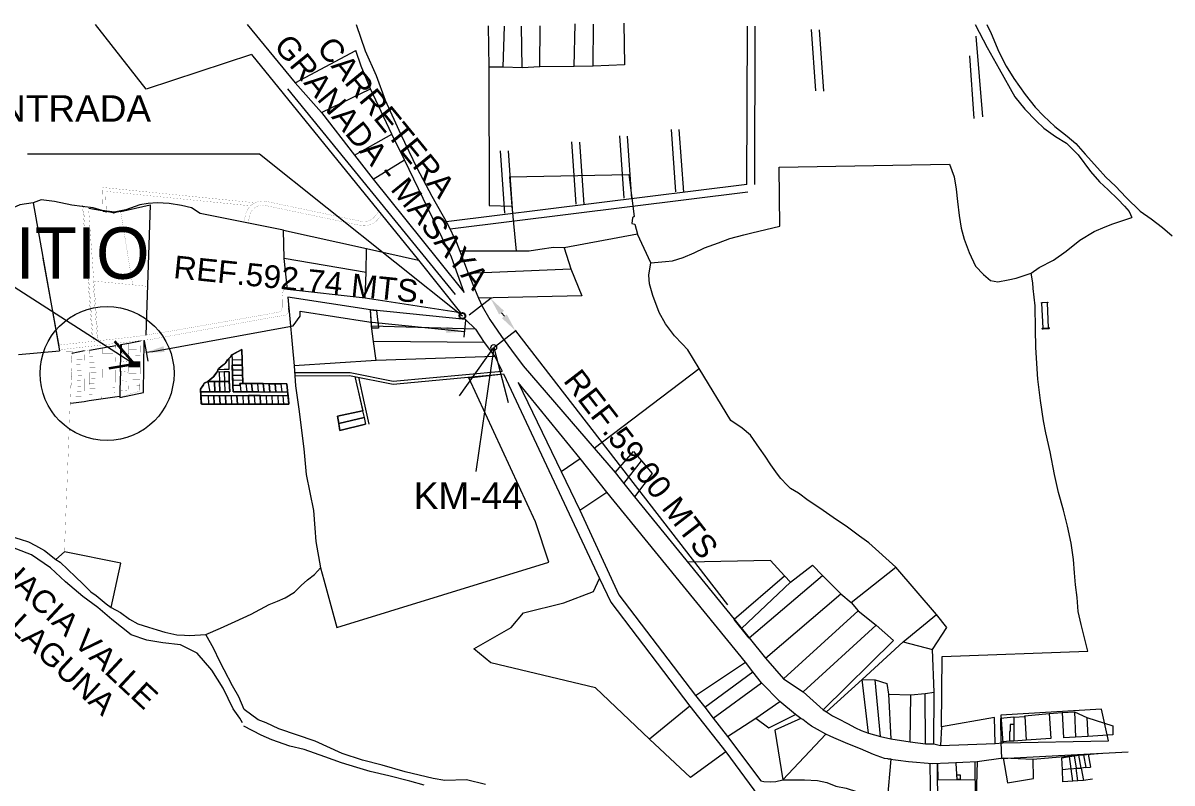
# Model space of a CAD drawing. Header units: millimetres. Extents: x 1569 to 1795, y 1299 to 1437.
# Drawn here: x 1667.1 to 1794.9, y 1352.9 to 1437.4 of the extents above; entities that cross this region are included whole.
import ezdxf

# ---------------------------------------------------------------- set-up
doc = ezdxf.new("R2010")
doc.units = ezdxf.units.MM
doc.linetypes.add('HIDDEN', pattern=[0.375, 0.25, -0.125])
for name, color, linetype in [('2', 7, 'Continuous'), ('COTAS', 3, 'Continuous'), ('CVL_CUADCON_LIN', 8, 'Continuous'), ('CVL_CUADCON_TX', 2, 'Continuous'), ('CVL_PUNTO', 2, 'Continuous'), ('CVL_PUNTO_NUM', 2, 'Continuous'), ('LOTES', 3, 'Continuous'), ('PLANTA DE UBICACIÓN', 7, 'Continuous')]:
    doc.layers.add(name, color=color, linetype=linetype)
doc.layers.add('Nivel 2', color=7, linetype='Continuous', lineweight=0)
doc.layers.add('Nivel 30', color=7, linetype='Continuous', lineweight=0)
doc.styles.add('CAJETIN 2', font='arial.ttf', dxfattribs={"height": 0.25})
doc.styles.add('LOPEZ', font='TCCM____.TTF')
doc.styles.add('PUNTOS PI', font='arial.ttf', dxfattribs={"height": 2.75})

msp = doc.modelspace()

# ---------------------------------------------------------------- hatches: boundary and pattern name
at = {"layer": 'PLANTA DE UBICACIÓN', "lineweight": 35}
h = msp.add_hatch(color=256, dxfattribs=at)
h.dxf.hatch_style = 1
h.set_gradient(color1=(0, 0, 255), color2=(255, 255, 0), tint=1, name='INVCURVED')
h.paths.add_polyline_path([(1680.13, 1399.73), (1679.19, 1399.75), (1679.47, 1399.42), (1678.83, 1399.32), (1678.82, 1399.1), (1680.11, 1399.08)])
h.paths.add_polyline_path([(1679.47, 1399.42), (1678.83, 1399.64), (1678.83, 1399.56), (1678.83, 1399.32)], flags=17)
h.paths.add_polyline_path([(1679.19, 1399.75), (1678.83, 1399.76), (1678.83, 1399.64), (1679.47, 1399.42)])

# ---------------------------------------------------------------- linework, layer by layer
at = {"lineweight": 5}
for points in [[(1677.15, 1416.25), (1674.41, 1416.72)], [(1677.91, 1416.41), (1677.21, 1416.25)]]:
    msp.add_lwpolyline(points, dxfattribs=at)
for centre in [(1677.18, 1416.25), (1677.95, 1416.41)]:
    msp.add_circle(centre, 0.0328, dxfattribs=at)
at = {"layer": '2', "color": 1, "linetype": 'Continuous', "lineweight": 5}
for p, q in [((1692.03, 1437.19), (1697.36, 1430.69)), ((1718.8, 1437.02), (1718.9, 1432.43)), ((1720.48, 1432.44), (1720.64, 1436.98)), ((1722.6, 1432.36), (1722.51, 1437)), ((1724.54, 1432.47), (1724.61, 1437.03)), ((1728.39, 1432.53), (1728.47, 1437.24)), ((1730.48, 1432.54), (1730.52, 1437.23)), ((1733.89, 1437.35), (1733.98, 1432.71)), ((1692.51, 1433.86), (1711.05, 1411)), ((1697.36, 1430.69), (1704.09, 1434.28)), ((1720.48, 1432.44), (1718.9, 1432.43)), ((1722.6, 1432.36), (1720.48, 1432.44)), ((1724.54, 1432.47), (1722.6, 1432.36)), ((1728.39, 1432.53), (1724.54, 1432.47)), ((1730.48, 1432.54), (1728.39, 1432.53)), ((1733.98, 1432.71), (1730.48, 1432.54)), ((1697.36, 1430.69), (1700.29, 1427.4)), ((1700.29, 1427.4), (1705.73, 1430.03)), ((1708.1, 1424.99), (1705.73, 1430.03)), ((1700.29, 1427.4), (1703.95, 1422.65)), ((1703.95, 1422.65), (1708.1, 1424.99)), ((1709.5, 1422.14), (1708.1, 1424.99)), ((1703.95, 1422.65), (1706.02, 1419.99)), ((1706.02, 1419.99), (1709.5, 1422.14)), ((1714.72, 1411.34), (1709.5, 1422.14)), ((1706.02, 1419.99), (1713.28, 1410.95)), ((1668.22, 1417.37), (1671.16, 1400.9)), ((1721.97, 1412), (1721.48, 1416.99)), ((1696.13, 1411.17), (1696.04, 1414.34)), ((1696.04, 1414.34), (1705.28, 1412.29)), ((1735.4, 1413.88), (1727.28, 1412.36)), ((1736.9, 1410.7), (1735.4, 1413.88)), ((1705.23, 1409.62), (1705.28, 1412.29)), ((1705.28, 1412.29), (1711.05, 1411)), ((1715.67, 1411.98), (1716.58, 1409.53)), ((1727.28, 1412.36), (1727.99, 1410.01)), ((1696.48, 1407.72), (1696.13, 1411.17)), ((1705.23, 1409.62), (1696.13, 1411.17)), ((1711.05, 1411), (1715.74, 1405.15)), ((1713.28, 1410.95), (1716.14, 1407.38)), ((1716.14, 1407.38), (1714.72, 1411.34)), ((1705.15, 1406.78), (1705.23, 1409.62)), ((1716.58, 1409.53), (1727.99, 1410.01)), ((1716.58, 1409.53), (1717.75, 1406.77)), ((1727.99, 1410.01), (1729.23, 1407.02)), ((1705.15, 1406.78), (1696.48, 1407.72)), ((1705.72, 1405.47), (1696.54, 1406.88)), ((1696.54, 1406.88), (1697.23, 1399.26)), ((1715.74, 1405.15), (1705.15, 1406.78)), ((1729.23, 1407.02), (1717.75, 1406.77)), ((1716.31, 1404.39), (1705.72, 1405.47)), ((1705.85, 1403.65), (1705.72, 1405.47)), ((1716.31, 1404.39), (1717.42, 1403.33)), ((1717.42, 1403.33), (1705.85, 1403.65)), ((1706.06, 1401.96), (1705.85, 1403.65)), ((1717.42, 1403.33), (1718.35, 1401.85)), ((1680.5, 1396.3), (1680.56, 1402.08)), ((1718.35, 1401.85), (1706.06, 1401.96)), ((1706.34, 1399.84), (1706.06, 1401.96)), ((1718.35, 1401.85), (1719.56, 1400.27)), ((1666.59, 1400.52), (1671.16, 1400.9)), ((1673.94, 1400.9), (1672.53, 1400.62)), ((1674.48, 1400.99), (1675.93, 1401.25)), ((1677.91, 1398.63), (1677.95, 1400.68)), ((1706.34, 1399.84), (1697.23, 1399.26)), ((1719.56, 1400.27), (1706.34, 1399.84)), ((1719.56, 1400.27), (1720.37, 1398.65)), ((1677.91, 1398.63), (1677.89, 1397.61)), ((1716.65, 1397.92), (1720.52, 1398.36)), ((1720.52, 1398.36), (1731.18, 1375.62)), ((1730.6, 1390.1), (1742.26, 1398.95)), ((1677.87, 1396.56), (1677.85, 1395.88)), ((1677.89, 1397.61), (1677.87, 1396.56)), ((1722.16, 1397.4), (1726.92, 1387.51)), ((1729.03, 1388.94), (1722.16, 1397.4)), ((1672.41, 1395.09), (1673.87, 1395.3)), ((1673.87, 1395.3), (1674.43, 1395.38)), ((1674.43, 1395.38), (1677.31, 1395.82)), ((1677.31, 1395.82), (1677.85, 1395.88)), ((1677.85, 1395.73), (1680.5, 1396.3)), ((1677.85, 1395.88), (1677.85, 1395.73)), ((1726.92, 1387.51), (1729.03, 1388.94)), ((1732.01, 1385.22), (1729.03, 1388.94)), ((1730.6, 1390.1), (1732.92, 1387.41)), ((1733.89, 1386.18), (1735.88, 1388.68)), ((1726.92, 1387.51), (1728.99, 1383.2)), ((1732.92, 1387.41), (1733.89, 1386.18)), ((1728.99, 1383.2), (1732.01, 1385.22)), ((1747.44, 1366.3), (1732.01, 1385.22)), ((1733.89, 1386.18), (1735.08, 1384.7)), ((1735.08, 1384.7), (1746.15, 1371.11)), ((1671.69, 1378.59), (1670.74, 1377.73)), ((1701.98, 1370.18), (1725.56, 1377.44)), ((1759.18, 1372.94), (1764.13, 1376.89)), ((1768.65, 1371.62), (1764.13, 1376.89)), ((1752.43, 1375.22), (1746.99, 1370.07)), ((1747.84, 1369.02), (1755.98, 1375.96)), ((1755.98, 1375.96), (1758.03, 1373.9)), ((1749.64, 1366.76), (1758.03, 1373.9)), ((1758.03, 1373.9), (1759.18, 1372.94)), ((1759.18, 1372.94), (1759.97, 1372.02)), ((1751.67, 1364.47), (1759.97, 1372.02)), ((1759.97, 1372.02), (1761.94, 1370.43)), ((1764.97, 1368.58), (1768.65, 1371.62)), ((1769.83, 1370.16), (1768.65, 1371.62)), ((1753.85, 1363.01), (1761.94, 1370.43)), ((1768.23, 1367.71), (1769.83, 1370.16)), ((1747.84, 1369.02), (1749.64, 1366.76)), ((1760.4, 1364.4), (1764.97, 1368.58)), ((1764.97, 1368.58), (1768.23, 1367.71)), ((1768.42, 1362.98), (1768.23, 1367.71)), ((1741.87, 1362.61), (1747.44, 1366.3)), ((1748.25, 1365.23), (1747.44, 1366.3)), ((1749.64, 1366.76), (1751.67, 1364.47)), ((1742.9, 1361.31), (1748.25, 1365.23)), ((1749.21, 1364), (1748.25, 1365.23)), ((1743.84, 1360.1), (1749.21, 1364)), ((1751.24, 1361.93), (1749.21, 1364)), ((1751.67, 1364.47), (1753.85, 1363.01)), ((1756.45, 1360.81), (1760.4, 1364.4)), ((1761.11, 1358.43), (1760.4, 1364.4)), ((1760.4, 1364.4), (1761.86, 1364.34)), ((1761.86, 1364.34), (1763.16, 1363.96)), ((1762.43, 1358.04), (1761.86, 1364.34)), ((1763.16, 1363.96), (1763.33, 1362.76)), ((1741.87, 1362.61), (1742.9, 1361.31)), ((1753.85, 1363.01), (1756.08, 1361)), ((1763.33, 1362.76), (1763.58, 1357.79)), ((1763.33, 1362.76), (1765.8, 1362.69)), ((1765.73, 1357.45), (1765.8, 1362.69)), ((1765.8, 1362.69), (1767.39, 1362.82)), ((1767.39, 1362.82), (1768.42, 1362.98)), ((1767.45, 1357.25), (1767.39, 1362.82)), ((1768.36, 1357.23), (1768.42, 1362.98)), ((1741.23, 1361.44), (1736.75, 1357.76)), ((1741.23, 1361.44), (1745.23, 1356.34)), ((1742.9, 1361.31), (1743.84, 1360.1)), ((1748.56, 1360.09), (1751.24, 1361.93)), ((1753, 1360.5), (1751.24, 1361.93)), ((1756.08, 1361), (1756.45, 1360.81)), ((1782.65, 1360.71), (1784, 1360.81)), ((1784, 1360.81), (1785.38, 1360.18)), ((1743.84, 1360.1), (1745.44, 1358.04)), ((1745.44, 1358.04), (1748.56, 1360.09)), ((1753.57, 1360.06), (1753, 1360.5)), ((1777.25, 1360.2), (1778.49, 1360.29)), ((1778.49, 1360.29), (1778.5, 1360.36)), ((1778.5, 1360.36), (1781.2, 1360.6)), ((1781.2, 1360.6), (1782.65, 1360.71)), ((1751.59, 1353.25), (1756.35, 1358.33)), ((1761.11, 1358.43), (1762.43, 1358.04)), ((1769.21, 1359.13), (1769.11, 1357.07)), ((1762.43, 1358.04), (1763.58, 1357.79)), ((1763.58, 1357.79), (1765.73, 1357.45)), ((1765.73, 1357.45), (1767.45, 1357.25)), ((1767.45, 1357.25), (1768.36, 1357.23)), ((1768.36, 1357.23), (1769.11, 1357.07)), ((1745.23, 1356.34), (1753.71, 1344.93)), ((1768.06, 1346.38), (1767.98, 1355.07)), ((1768.87, 1346.39), (1768.78, 1355.08))]:
    msp.add_line(p, q, dxfattribs=at)
at = {"layer": '2', "color": 1, "linetype": 'Continuous'}
for p, q in [((1677.96, 1401.61), (1677.95, 1400.68)), ((1746.15, 1371.11), (1747.84, 1369.02))]:
    msp.add_line(p, q, dxfattribs=at)
at = {"layer": '2', "color": 1, "linetype": 'Continuous', "lineweight": 5}
for points in [[(1692.51, 1433.86), (1680.8, 1429.99), (1675.15, 1437.19)], [(1704.15, 1437.19), (1705.12, 1434.25), (1706.34, 1431.52), (1707.36, 1428.79), (1709.06, 1425.03), (1710.87, 1421.27), (1712.54, 1418.12), (1714.28, 1415.03), (1715.29, 1412.95), (1715.67, 1411.98)], [(1747.59, 1419.41), (1747.64, 1436.99)], [(1748.46, 1419.41), (1748.51, 1436.99)], [(1755.25, 1429.82), (1754.77, 1436.62)], [(1756.13, 1429.77), (1755.64, 1436.58)], [(1772.98, 1437.19), (1774.31, 1434.64), (1775.62, 1432.25), (1777.39, 1429.15), (1778.49, 1427.79), (1779.76, 1426.48), (1780.62, 1425.68), (1781.91, 1424.74), (1783.13, 1423.98), (1784.41, 1422.68), (1785.8, 1420.85), (1786.79, 1419.71), (1787.75, 1418.79), (1788.82, 1417.78), (1789.58, 1416.99), (1790.1, 1416.4), (1790.37, 1415.74)], [(1774.25, 1437.19), (1774.75, 1436.18), (1775.61, 1434.13), (1776.42, 1432.55), (1777.25, 1431.17), (1778.53, 1429.42), (1779.62, 1428), (1780.56, 1427.02), (1781.83, 1425.85), (1783.21, 1424.79), (1784.17, 1423.95), (1785.21, 1422.79), (1786.58, 1421.24), (1787.49, 1420.21), (1788.57, 1419.2), (1789.76, 1417.94), (1791.3, 1416.44), (1792.52, 1415.6), (1793.8, 1414.64), (1794.86, 1413.68)], [(1773.81, 1426.91), (1773.09, 1435.9)], [(1705.73, 1430.03), (1704.7, 1432.55), (1704.09, 1434.28)], [(1772.87, 1426.73), (1772.38, 1433.69)], [(1718.9, 1432.43), (1718.91, 1417.07), (1721.48, 1416.99)], [(1733.93, 1417.87), (1733.44, 1424.81)], [(1734.8, 1417.82), (1734.31, 1424.78)], [(1739.68, 1418.58), (1739.19, 1425.52)], [(1740.56, 1418.54), (1740.06, 1425.5)], [(1728.61, 1417.21), (1728.11, 1424.15)], [(1729.48, 1417.16), (1728.99, 1424.12)], [(1720.68, 1416.22), (1720.19, 1423.16)], [(1721.56, 1416.18), (1721.06, 1423.13)], [(1751.23, 1414.78), (1751.17, 1421.33), (1770.11, 1421.65)], [(1770.11, 1421.65), (1770.64, 1420.25), (1770.84, 1418.87), (1771, 1417.5), (1771.2, 1415.96), (1771.42, 1414.56), (1771.75, 1413.33), (1772.29, 1411.85), (1773.01, 1410.33), (1773.89, 1409.4), (1774.68, 1408.74), (1775.49, 1408.6), (1776.63, 1408.82), (1777.51, 1408.99), (1779.18, 1409.55)], [(1721.48, 1416.99), (1721.24, 1420.27), (1734.47, 1420.5), (1735.05, 1415.84), (1734.87, 1415.71), (1734.79, 1415.06), (1735.12, 1415.01), (1735.4, 1413.88)], [(1747.59, 1419.41), (1714.15, 1415.26)], [(1747.7, 1418.55), (1714.57, 1414.43)], [(1668.22, 1417.37), (1666.72, 1417.15), (1665.59, 1416.62), (1664.74, 1416.15), (1663.93, 1415.78), (1662.96, 1415.37), (1662.18, 1415.18), (1661.53, 1414.73)], [(1696.04, 1414.34), (1686.79, 1416.17), (1685.82, 1416.8), (1684.7, 1417.05), (1683.33, 1417.29), (1682.01, 1417.36), (1680.99, 1417.29), (1680.09, 1417.14), (1678.51, 1416.59), (1677.21, 1416.34), (1675.9, 1416.51), (1674.9, 1416.79), (1673.65, 1416.95), (1672.51, 1417.11), (1670.58, 1417.52), (1669.11, 1417.68), (1668.22, 1417.37)], [(1779.18, 1409.55), (1780.09, 1410.16), (1781.67, 1410.98), (1783.1, 1411.99), (1784.6, 1413.2), (1786.19, 1414.16), (1787.42, 1414.7), (1788.29, 1415.03), (1790.37, 1415.74)], [(1736.9, 1410.7), (1738.55, 1410.86), (1739.3, 1410.93), (1740.5, 1411.3), (1741.72, 1411.79), (1742.88, 1412.38), (1744.41, 1412.91), (1745.69, 1413.4), (1747.23, 1413.79), (1748.14, 1414.03), (1751.23, 1414.78)], [(1727.28, 1412.36), (1726.08, 1412.41), (1724.56, 1412.18), (1723.37, 1412.01), (1721.97, 1412), (1715.67, 1411.98)], [(1742.26, 1398.95), (1741.01, 1401.02), (1740.39, 1401.7), (1739.55, 1402.58), (1738.54, 1403.93), (1737.82, 1405.18), (1737.12, 1407.06), (1736.76, 1408.36), (1736.66, 1409.33), (1736.9, 1410.7)], [(1769.21, 1359.13), (1769.3, 1366.95), (1785.48, 1367.54), (1784.75, 1370.49), (1784.42, 1371.96), (1784.31, 1373.51), (1784.14, 1374.91), (1784.03, 1376.25), (1783.9, 1377.73), (1783.63, 1379.55), (1783.25, 1381.42), (1782.79, 1383.2), (1782.22, 1385.17), (1781.78, 1387.17), (1781.3, 1389.7), (1780.83, 1391.82), (1780.56, 1393.15), (1780.23, 1395.4), (1779.95, 1397.77), (1779.71, 1401.28), (1779.66, 1403.31), (1779.63, 1405.93), (1779.42, 1407.85), (1779.37, 1408.47), (1779.18, 1409.55)], [(1717.75, 1406.77), (1718.14, 1405.87), (1719.01, 1404.41), (1720.31, 1402.51), (1721.39, 1401), (1722.72, 1399.25), (1730.6, 1390.1)], [(1780.35, 1406.21), (1780.48, 1403.42)], [(1780.97, 1406.27), (1780.38, 1406.24)], [(1781.13, 1403.46), (1781.01, 1406.24)], [(1725.56, 1377.44), (1724.07, 1381.9), (1716.65, 1397.92)], [(1764.13, 1376.89), (1761.15, 1379.56), (1760.09, 1380.3), (1758.78, 1381.3), (1757.19, 1382.39), (1755.68, 1383.43), (1754.41, 1384.29), (1753.32, 1385.1), (1752.42, 1385.63), (1752.06, 1385.98), (1751.34, 1386.73), (1750.97, 1387.19), (1750.25, 1388.23), (1749.61, 1389.21), (1749, 1390.1), (1747.98, 1391.55), (1747.07, 1392.31), (1745.78, 1393.16), (1742.26, 1398.95)], [(1732.92, 1387.41), (1734.97, 1389.74), (1735.88, 1388.68)], [(1735.88, 1388.68), (1737.04, 1387.28), (1735.08, 1384.7)], [(1728.99, 1383.2), (1733.36, 1373.78), (1741.87, 1362.61)], [(1665.92, 1380.24), (1666.76, 1379.98), (1667.71, 1379.67), (1668.48, 1379.29), (1669.47, 1378.74), (1670.74, 1377.73)], [(1691.51, 1359.56), (1691.19, 1360.1), (1690.45, 1361.12), (1689.33, 1363.43), (1688.09, 1365.41), (1686.44, 1367.3), (1684.6, 1368.24), (1682.63, 1368.45), (1680.86, 1368.76), (1679.12, 1369.37), (1676.96, 1371.04), (1675.4, 1372.38), (1673.75, 1373.61), (1671.83, 1375.25), (1670.13, 1376.79), (1668.05, 1378.23), (1665.24, 1379.32)], [(1670.74, 1377.73), (1671.21, 1377.43), (1672.09, 1376.62), (1672.94, 1375.81), (1673.73, 1375.01), (1674.64, 1374.13), (1675.21, 1373.73), (1676.35, 1372.8), (1676.88, 1372.39)], [(1676.88, 1372.39), (1677.97, 1377.32), (1671.69, 1378.59)], [(1751.76, 1375.92), (1750.22, 1377.63), (1741.01, 1377.42)], [(1687.4, 1369.38), (1689.06, 1370.09), (1690.69, 1370.82), (1692.47, 1371.64), (1694.45, 1372.71), (1695.39, 1373.1), (1696.25, 1373.47), (1697.27, 1374.09), (1698.01, 1374.83), (1698.73, 1375.45), (1699.49, 1376.07), (1700.17, 1376.81)], [(1700.17, 1376.81), (1700.53, 1375.46), (1701.98, 1370.18)], [(1752.43, 1375.22), (1754.89, 1377.09), (1755.98, 1375.96)], [(1736.75, 1357.76), (1730.75, 1363.46), (1719.12, 1366.25), (1717.21, 1367.79), (1721.37, 1370.15), (1722.74, 1371.81), (1727.23, 1372.89), (1730.52, 1374.18), (1731.18, 1375.62)], [(1731.18, 1375.62), (1732.47, 1373), (1741.23, 1361.44)], [(1746.15, 1371.11), (1751.76, 1375.92), (1752.43, 1375.22)], [(1676.88, 1372.39), (1677.94, 1371.83), (1678.93, 1371.08), (1679.86, 1370.57), (1681.03, 1370.21), (1681.99, 1369.9), (1682.87, 1369.65), (1684.18, 1369.34), (1685.03, 1369.3), (1685.61, 1369.29), (1687.4, 1369.38)], [(1761.94, 1370.43), (1763.9, 1368.71), (1756.08, 1361)], [(1718.52, 1352.71), (1716.4, 1353.25), (1713.98, 1353.17), (1712.69, 1353.37), (1709.6, 1354.12), (1707.02, 1354.85), (1704.85, 1355.41), (1702.59, 1356.18), (1699.57, 1357.53), (1695.55, 1358.89), (1694.13, 1359.57), (1693.24, 1359.9), (1691.67, 1361.04), (1691.08, 1362.46), (1690.37, 1363.69), (1689.44, 1365.45), (1688.93, 1366.48), (1688.29, 1367.8), (1687.4, 1369.38)], [(1756.45, 1360.81), (1757.11, 1360.34), (1757.76, 1360.03), (1758.76, 1359.5), (1759.65, 1359.02), (1760.29, 1358.72), (1761.11, 1358.43)], [(1748.56, 1360.09), (1750.02, 1359.03), (1753, 1360.5)], [(1753.57, 1360.06), (1750.69, 1358.75), (1751.59, 1353.25)], [(1756.35, 1358.33), (1755.43, 1358.83), (1754.78, 1359.21), (1754.36, 1359.49), (1753.82, 1359.96), (1753.57, 1360.06)], [(1693.56, 1358.2), (1691.66, 1359.19)], [(1763.64, 1355.52), (1762.87, 1355.6), (1761.67, 1356.05), (1760.2, 1356.7), (1758.79, 1357.25), (1757.24, 1357.89), (1756.84, 1358.1), (1756.35, 1358.33)], [(1711.69, 1352.63), (1710.12, 1353.08), (1707.77, 1353.67), (1705.69, 1354.16), (1704.21, 1354.62), (1702.52, 1355.14), (1700.64, 1355.8), (1698.34, 1356.59), (1696.77, 1356.98), (1694.74, 1357.7), (1693.56, 1358.2)], [(1745.23, 1356.34), (1741.33, 1353.48), (1736.75, 1357.76)], [(1745.44, 1358.04), (1749.14, 1353.12), (1749.47, 1353.06), (1750.17, 1353.03), (1750.79, 1353.06), (1751.59, 1353.25)], [(1757.47, 1352.55), (1758.64, 1352.31), (1759.89, 1351.9), (1761.11, 1351.55), (1762, 1351.36), (1762.58, 1351.13), (1763.2, 1350.95), (1763.64, 1355.52)], [(1768.78, 1355.08), (1768.8, 1353.24)], [(1770.96, 1353.26), (1770.86, 1355.1)], [(1751.59, 1353.25), (1752.74, 1353.24), (1753.98, 1353.25), (1755.43, 1353.16), (1756.47, 1352.93), (1757.47, 1352.55)], [(1770.93, 1353.8), (1771.29, 1353.8), (1771.28, 1353.26)], [(1770.96, 1353.26), (1771.28, 1353.26)]]:
    msp.add_lwpolyline(points, dxfattribs=at)
at = {"layer": '2', "color": 1, "linetype": 'Continuous', "lineweight": 5, "flags": 128}
for points in [[(1715.19, 1407.19), (1696.54, 1430.05)], [(1696.04, 1414.34), (1686.79, 1416.17), (1685.82, 1416.8), (1684.7, 1417.05), (1683.33, 1417.29), (1682.01, 1417.36), (1680.99, 1417.29), (1680.09, 1417.14), (1678.51, 1416.59), (1677.21, 1416.34), (1675.9, 1416.51), (1674.9, 1416.79), (1673.65, 1416.95), (1672.51, 1417.11), (1670.58, 1417.52), (1669.11, 1417.68), (1668.22, 1417.37)], [(1677.95, 1416.41), (1681.22, 1417.13)], [(1681.22, 1417.13), (1680.75, 1402.66)], [(1669.3, 1411.22), (1671.06, 1401.42)], [(1696.41, 1397.25), (1696.66, 1395), (1686.92, 1395), (1686.84, 1396.67), (1687.15, 1397.14), (1687.24, 1397.34), (1687.65, 1397.5), (1688.29, 1398.08), (1688.65, 1398.56), (1688.85, 1398.97), (1689.31, 1399.32), (1689.64, 1399.6), (1689.83, 1399.92), (1690.2, 1400.29), (1690.32, 1400.46), (1691.42, 1401.07), (1691.53, 1397.28), (1696.41, 1397.25)], [(1690.21, 1400.3), (1690.31, 1400.45)], [(1690.22, 1400.31), (1690.3, 1400.44)], [(1690.32, 1400.46), (1690.34, 1399.9), (1690.35, 1399.33), (1690.37, 1398.76), (1690.39, 1398.19), (1690.41, 1397.62), (1690.42, 1397.05), (1690.45, 1396.34)], [(1690.33, 1400.47), (1691.41, 1401.06)], [(1690.35, 1400.48), (1691.39, 1401.05)], [(1691.42, 1401.07), (1691.46, 1399.87), (1691.47, 1399.32), (1691.49, 1398.76), (1691.5, 1398.21), (1691.52, 1397.66), (1691.53, 1397.25)], [(1691.42, 1401.05), (1691.53, 1397.3)], [(1691.42, 1401.04), (1691.52, 1397.31)], [(1688.86, 1398.98), (1689.29, 1399.31)], [(1688.87, 1398.99), (1689.28, 1399.3)], [(1689.32, 1399.33), (1689.63, 1399.59)], [(1689.33, 1399.34), (1689.62, 1399.58)], [(1689.65, 1399.62), (1689.82, 1399.91)], [(1689.66, 1399.63), (1689.81, 1399.89)], [(1689.84, 1399.93), (1690.19, 1400.27)], [(1689.85, 1399.94), (1690.18, 1400.26)], [(1689.96, 1400.05), (1689.96, 1399.89), (1689.98, 1399.32), (1689.99, 1398.84)], [(1691.46, 1399.87), (1690.34, 1399.9)], [(1691.47, 1399.32), (1690.35, 1399.33)], [(1697.23, 1399.26), (1697.4, 1397.01), (1697.76, 1394.42), (1698.31, 1390.04), (1698.56, 1387.18), (1699, 1385.17), (1699.4, 1383.17), (1699.54, 1381.2), (1699.65, 1379.73), (1700.17, 1376.81)], [(1687.65, 1397.5), (1688.29, 1398.08), (1688.65, 1398.56)], [(1687.67, 1397.51), (1688.28, 1398.07)], [(1687.68, 1397.52), (1688.27, 1398.05)], [(1688.3, 1398.09), (1688.64, 1398.55)], [(1688.31, 1398.1), (1688.63, 1398.53)], [(1690, 1398.57), (1688.65, 1398.56)], [(1688.66, 1398.57), (1688.84, 1398.95)], [(1688.66, 1398.59), (1688.83, 1398.94)], [(1690, 1398.57), (1689.45, 1398.57), (1688.66, 1398.56)], [(1689.99, 1398.84), (1689.45, 1398.83), (1688.78, 1398.82)], [(1688.9, 1398.56), (1688.93, 1397.5)], [(1689.45, 1398.57), (1689.48, 1397.5)], [(1690, 1398.57), (1690.01, 1398.18), (1690.03, 1397.61), (1690.05, 1397.04), (1690.07, 1396.34)], [(1690.07, 1396.34), (1690.03, 1397.5), (1690, 1398.57)], [(1691.49, 1398.76), (1690.37, 1398.76)], [(1691.5, 1398.21), (1690.39, 1398.19)], [(1697.3, 1398.49), (1703.45, 1398.51), (1708.26, 1397.56), (1720.37, 1398.65)], [(1697.3, 1398.14), (1703.41, 1398.16), (1708.24, 1397.21), (1720.52, 1398.36)], [(1686.91, 1395.02), (1686.84, 1396.65)], [(1686.91, 1395.03), (1686.84, 1396.64)], [(1686.85, 1396.68), (1687.14, 1397.12)], [(1686.86, 1396.7), (1687.13, 1397.11)], [(1687.16, 1397.17), (1687.23, 1397.31)], [(1687.26, 1397.34), (1687.64, 1397.49)], [(1687.27, 1397.35), (1687.62, 1397.48)], [(1687.65, 1397.5), (1690.03, 1397.5)], [(1690.03, 1397.5), (1689.48, 1397.5), (1688.93, 1397.5), (1688.39, 1397.5), (1687.65, 1397.5)], [(1687.65, 1397.5), (1687.86, 1396.35)], [(1688.39, 1397.5), (1688.42, 1396.35)], [(1688.97, 1396.35), (1688.93, 1397.5)], [(1689.48, 1397.5), (1689.52, 1396.35)], [(1691.52, 1397.66), (1690.41, 1397.62)], [(1690.42, 1397.05), (1691.23, 1397.1)], [(1691.53, 1397.28), (1691.21, 1397.28)], [(1691.21, 1397.28), (1691.23, 1397.1)], [(1691.21, 1397.28), (1691.23, 1397.1)], [(1691.23, 1397.1), (1691.31, 1396.34)], [(1696.41, 1397.25), (1695.76, 1397.25), (1695.11, 1397.26), (1694.45, 1397.26), (1693.8, 1397.27), (1693.15, 1397.27), (1692.51, 1397.27), (1691.86, 1397.28), (1691.53, 1397.28)], [(1691.54, 1397.28), (1696.4, 1397.25)], [(1691.56, 1397.28), (1696.38, 1397.25)], [(1691.86, 1397.28), (1691.96, 1396.34)], [(1692.51, 1397.27), (1692.61, 1396.34)], [(1693.15, 1397.27), (1693.25, 1396.34)], [(1693.8, 1397.27), (1693.9, 1396.33)], [(1694.45, 1397.26), (1694.55, 1396.33)], [(1695.11, 1397.26), (1695.2, 1396.33)], [(1695.76, 1397.25), (1695.86, 1396.33)], [(1696.41, 1397.25), (1696.51, 1396.33), (1696.56, 1395.94), (1696.66, 1395.01)], [(1696.41, 1397.23), (1696.66, 1395.02)], [(1696.42, 1397.22), (1696.66, 1395.03)], [(1686.85, 1396.35), (1690.07, 1396.34)], [(1686.85, 1396.35), (1687.86, 1396.35), (1688.42, 1396.35), (1688.97, 1396.35), (1689.52, 1396.35), (1690.07, 1396.34)], [(1686.85, 1396.35), (1686.87, 1395.96)], [(1686.87, 1395.96), (1696.56, 1395.94)], [(1686.87, 1395.96), (1687.68, 1395.96), (1688.32, 1395.96), (1688.95, 1395.96), (1689.59, 1395.95), (1690.23, 1395.95), (1690.88, 1395.95), (1691.52, 1395.95), (1692.17, 1395.95), (1692.81, 1395.95), (1693.46, 1395.94), (1694.11, 1395.94), (1694.77, 1395.94), (1695.42, 1395.94), (1695.99, 1395.94)], [(1687.68, 1395.96), (1687.72, 1395)], [(1688.32, 1395.96), (1688.36, 1395)], [(1688.95, 1395.96), (1689, 1395)], [(1689.59, 1395.95), (1689.64, 1395)], [(1690.23, 1395.95), (1690.28, 1395)], [(1690.45, 1396.34), (1696.51, 1396.33)], [(1696.51, 1396.33), (1695.86, 1396.33), (1695.2, 1396.33), (1694.55, 1396.33), (1693.9, 1396.33), (1693.25, 1396.34), (1692.61, 1396.34), (1691.96, 1396.34), (1691.31, 1396.34), (1690.45, 1396.34)], [(1690.88, 1395.95), (1690.92, 1395)], [(1691.52, 1395.95), (1691.57, 1395)], [(1692.17, 1395.95), (1692.21, 1395)], [(1692.81, 1395.95), (1692.86, 1395)], [(1693.46, 1395.94), (1693.51, 1395)], [(1694.11, 1395.94), (1694.16, 1395)], [(1694.77, 1395.94), (1694.81, 1395)], [(1695.42, 1395.94), (1695.47, 1395)], [(1695.99, 1395.94), (1696.04, 1395)], [(1686.92, 1395), (1687.72, 1395), (1688.36, 1395), (1689, 1395), (1689.64, 1395), (1690.28, 1395), (1690.92, 1395), (1691.57, 1395), (1692.21, 1395), (1692.86, 1395), (1693.51, 1395), (1694.16, 1395), (1694.81, 1395), (1695.47, 1395), (1696.04, 1395)], [(1696.64, 1395), (1686.93, 1395)], [(1696.63, 1395), (1686.95, 1395)]]:
    msp.add_lwpolyline(points, dxfattribs=at)
at = {"layer": '2', "color": 1, "linetype": 'Continuous', "lineweight": 5, "const_width": 0.0131, "flags": 128}
for points in [[(1676.35, 1416.38), (1675.96, 1416.45), (1675.87, 1419.08), (1692.91, 1417.37), (1692.6, 1417.2), (1692.4, 1417.03), (1676.27, 1418.64)], [(1674.96, 1408.67), (1679.28, 1408.25), (1677.95, 1416.41), (1677.18, 1416.25), (1674.38, 1416.72)]]:
    msp.add_lwpolyline(points, close=True, dxfattribs=at)
for points in [[(1675.87, 1419.08), (1692.91, 1417.37)], [(1675.96, 1416.45), (1675.9, 1418.42)], [(1676.35, 1416.38), (1676.27, 1418.64)], [(1676.27, 1418.64), (1692.4, 1417.03)], [(1673.7, 1417.11), (1674.81, 1401.96)], [(1673.81, 1416.93), (1674.91, 1401.97)], [(1674.87, 1408.79), (1675.36, 1402.02)], [(1674.97, 1408.64), (1675.45, 1402.03)], [(1679.28, 1408.25), (1680.93, 1408.08)], [(1671.04, 1401.55), (1679.69, 1402.5), (1683.83, 1403.16), (1694.65, 1405.05), (1695.76, 1405.28), (1695.9, 1405.73), (1695.91, 1406.21), (1695.89, 1406.95), (1695.95, 1407.46), (1696.14, 1407.69), (1696.48, 1407.72)], [(1671.13, 1401.03), (1681.3, 1402.18), (1694.09, 1404.51), (1695.5, 1404.75), (1696.35, 1404.9), (1696.57, 1405.21), (1696.58, 1405.76), (1696.52, 1406.59), (1696.49, 1406.85), (1696.54, 1406.88)], [(1677.85, 1395.73), (1677.85, 1395.88), (1677.87, 1396.56), (1677.89, 1397.61), (1677.91, 1398.63), (1677.93, 1399.65), (1677.95, 1400.68), (1677.96, 1401.61), (1678.86, 1401.78), (1680.17, 1402.02), (1680.56, 1402.08), (1680.5, 1396.3), (1677.85, 1395.73)], [(1678.85, 1400.58), (1677.95, 1400.68), (1677.96, 1401.61), (1678.86, 1401.78), (1678.86, 1401.07), (1678.85, 1400.58)], [(1680.15, 1401.05), (1678.86, 1401.07), (1678.86, 1401.78), (1680.17, 1402.02), (1680.15, 1401.05)], [(1671.16, 1400.9), (1672.56, 1400.87), (1671.69, 1378.59)], [(1677.85, 1395.88), (1677.31, 1395.82), (1675.85, 1395.59), (1674.43, 1395.38), (1672.41, 1395.09), (1672.43, 1396.42), (1672.43, 1397.02), (1672.46, 1397.61), (1672.48, 1398.2), (1672.49, 1398.79), (1672.49, 1399.38), (1672.51, 1399.97), (1672.53, 1400.62), (1673.94, 1400.9), (1677.41, 1401.52), (1677.96, 1401.61), (1677.95, 1400.68), (1677.93, 1399.65), (1677.91, 1398.63), (1677.89, 1397.61), (1677.87, 1396.56), (1677.85, 1395.88)], [(1672.53, 1400.62), (1673.94, 1400.9), (1673.92, 1399.94), (1672.51, 1399.97), (1672.53, 1400.62)], [(1674.47, 1400.25), (1674.48, 1400.99), (1675.93, 1401.25), (1675.92, 1400.62), (1675.91, 1400.22), (1674.47, 1400.25)], [(1677.39, 1400.61), (1675.92, 1400.62), (1675.93, 1401.25), (1677.41, 1401.52), (1677.39, 1400.61)], [(1677.37, 1399.85), (1675.91, 1399.86), (1675.91, 1400.22), (1675.92, 1400.62), (1677.39, 1400.61), (1677.37, 1399.85)], [(1678.85, 1400.42), (1678.83, 1399.76), (1677.93, 1399.65), (1677.95, 1400.68), (1678.85, 1400.58), (1678.85, 1400.42)], [(1680.13, 1399.73), (1678.83, 1399.76), (1678.85, 1400.42), (1680.14, 1400.39), (1680.13, 1399.73)], [(1680.14, 1400.39), (1678.85, 1400.42), (1678.85, 1400.58), (1678.86, 1401.07), (1680.15, 1401.05), (1680.14, 1400.39)], [(1672.51, 1399.97), (1673.92, 1399.94), (1673.91, 1399.34), (1672.49, 1399.38), (1672.51, 1399.97)], [(1673.91, 1398.75), (1672.49, 1398.79), (1672.49, 1399.38), (1673.91, 1399.34), (1673.91, 1398.75)], [(1674.47, 1399.66), (1674.47, 1400.25), (1675.91, 1400.22), (1675.91, 1399.86), (1675.9, 1399.63), (1674.47, 1399.66)], [(1677.34, 1398.67), (1675.89, 1398.68), (1675.9, 1399.04), (1675.9, 1399.27), (1677.35, 1399.26), (1677.34, 1398.67)], [(1677.35, 1399.26), (1675.9, 1399.27), (1675.9, 1399.63), (1675.91, 1399.86), (1677.37, 1399.85), (1677.35, 1399.26)], [(1678.83, 1399.56), (1678.82, 1399.1), (1678.81, 1398.54), (1677.91, 1398.63), (1677.93, 1399.65), (1678.83, 1399.76), (1678.83, 1399.56)], [(1680.11, 1398.42), (1678.81, 1398.44), (1678.81, 1398.54), (1678.82, 1399.1), (1680.11, 1399.08), (1680.11, 1398.42)], [(1673.89, 1397.56), (1672.46, 1397.61), (1672.48, 1398.2), (1673.9, 1398.16), (1673.89, 1397.56)], [(1673.9, 1398.16), (1672.48, 1398.2), (1672.49, 1398.79), (1673.91, 1398.75), (1673.9, 1398.16)], [(1674.44, 1397.29), (1674.45, 1397.89), (1675.88, 1397.85), (1675.88, 1397.49), (1675.87, 1397.26), (1674.44, 1397.29)], [(1674.45, 1397.89), (1674.45, 1398.48), (1675.89, 1398.45), (1675.89, 1398.08), (1675.88, 1397.85), (1674.45, 1397.89)], [(1674.45, 1398.48), (1674.46, 1399.07), (1675.9, 1399.04), (1675.89, 1398.68), (1675.89, 1398.45), (1674.45, 1398.48)], [(1677.33, 1397.48), (1675.88, 1397.49), (1675.88, 1397.85), (1675.89, 1398.08), (1677.33, 1398.08), (1677.33, 1397.48)], [(1677.33, 1398.08), (1675.89, 1398.08), (1675.89, 1398.45), (1675.89, 1398.68), (1677.34, 1398.67), (1677.33, 1398.08)], [(1678.79, 1397.52), (1677.89, 1397.61), (1677.91, 1398.63), (1678.81, 1398.54), (1678.81, 1398.44), (1678.81, 1397.78), (1678.79, 1397.52)], [(1680.1, 1397.76), (1678.81, 1397.78), (1678.81, 1398.44), (1680.11, 1398.42), (1680.1, 1397.76)], [(1673.88, 1396.38), (1672.43, 1396.42), (1672.43, 1397.02), (1673.89, 1396.97), (1673.88, 1396.38)], [(1673.89, 1396.97), (1672.43, 1397.02), (1672.46, 1397.61), (1673.89, 1397.56), (1673.89, 1396.97)], [(1674.42, 1396.1), (1674.43, 1396.7), (1675.87, 1396.67), (1675.87, 1396.3), (1675.87, 1396.07), (1674.42, 1396.1)], [(1674.43, 1396.7), (1674.44, 1397.29), (1675.87, 1397.26), (1675.87, 1396.9), (1675.87, 1396.67), (1674.43, 1396.7)], [(1677.32, 1396.88), (1675.87, 1396.9), (1675.87, 1397.26), (1675.88, 1397.49), (1677.33, 1397.48), (1677.32, 1396.88)], [(1677.32, 1396.29), (1675.87, 1396.3), (1675.87, 1396.67), (1675.87, 1396.9), (1677.32, 1396.88), (1677.32, 1396.29)], [(1678.77, 1396.05), (1677.85, 1395.73), (1677.85, 1395.88), (1677.87, 1396.56), (1678.77, 1396.49), (1678.77, 1396.05)], [(1678.79, 1397.12), (1678.77, 1396.49), (1677.87, 1396.56), (1677.89, 1397.61), (1678.79, 1397.52), (1678.79, 1397.12)], [(1680.07, 1396.44), (1678.77, 1396.05), (1678.77, 1396.49), (1678.79, 1397.12), (1680.08, 1397.1), (1680.07, 1396.44)], [(1680.08, 1397.1), (1678.79, 1397.12), (1678.79, 1397.52), (1678.81, 1397.78), (1680.1, 1397.76), (1680.08, 1397.1)], [(1673.87, 1395.3), (1672.41, 1395.09), (1672.42, 1395.82), (1673.87, 1395.79), (1673.87, 1395.3)], [(1673.87, 1395.79), (1672.42, 1395.82), (1672.43, 1396.42), (1673.88, 1396.38), (1673.87, 1395.79)], [(1674.43, 1395.38), (1674.42, 1396.1), (1675.87, 1396.07), (1675.85, 1395.59), (1674.43, 1395.38)], [(1677.31, 1395.82), (1675.85, 1395.59), (1675.87, 1396.07), (1675.87, 1396.3), (1677.32, 1396.29), (1677.31, 1395.82)]]:
    msp.add_lwpolyline(points, dxfattribs=at)
for points in [[(1691.65, 1415.23), (1691.89, 1416.25, -0.352126), (1694, 1417.55), (1704.71, 1415.3, 0.281421), (1706.2, 1415.84, 0.034754), (1706.53, 1416.32, 0.034754)], [(1692.1, 1415.12), (1692.34, 1416.11, -0.344494), (1693.93, 1417.09), (1704.62, 1414.85, 0.281642), (1706.57, 1415.55, 0.034754), (1706.93, 1416.08, -0.562504)]]:
    msp.add_lwpolyline(points, format="xyb", dxfattribs=at)
at = {"layer": '2', "color": 1, "linetype": 'Continuous', "lineweight": 5, "const_width": 0.0131}
msp.add_lwpolyline([(1677.95, 1416.41), (1679.28, 1408.25), (1674.96, 1408.67), (1674.38, 1416.72), (1677.18, 1416.25)], close=True, dxfattribs=at)
at = {"layer": '2', "color": 1, "linetype": 'Continuous', "lineweight": 5, "flags": 128}
for points in [[(1705.72, 1405.47), (1706.41, 1405.4), (1706.6, 1403.43), (1705.88, 1403.43)], [(1696.41, 1397.25), (1691.53, 1397.28), (1691.42, 1401.07), (1690.32, 1400.46), (1690.2, 1400.29), (1689.83, 1399.92), (1689.64, 1399.6), (1689.31, 1399.32), (1688.85, 1398.97), (1688.65, 1398.56), (1688.29, 1398.08), (1687.65, 1397.5), (1687.24, 1397.34), (1687.15, 1397.14), (1686.84, 1396.67), (1686.92, 1395), (1696.66, 1395)], [(1690.39, 1398.19), (1690.35, 1399.33), (1691.47, 1399.32), (1691.5, 1398.21)], [(1690.42, 1397.05), (1690.39, 1398.19), (1691.5, 1398.21), (1691.53, 1397.28), (1691.21, 1397.28), (1691.23, 1397.1)], [(1688.42, 1396.35), (1686.85, 1396.35), (1686.84, 1396.67), (1687.15, 1397.14), (1687.24, 1397.34), (1687.65, 1397.5), (1688.39, 1397.5)], [(1688.97, 1396.35), (1688.42, 1396.35), (1688.39, 1397.5), (1688.93, 1397.5)], [(1690.07, 1396.34), (1688.97, 1396.35), (1688.93, 1397.5), (1690.03, 1397.5)], [(1691.96, 1396.34), (1690.45, 1396.34), (1690.42, 1397.05), (1691.23, 1397.1), (1691.21, 1397.28), (1691.86, 1397.28)], [(1693.25, 1396.34), (1692.61, 1396.34), (1692.51, 1397.27), (1693.15, 1397.27)], [(1694.55, 1396.33), (1693.9, 1396.33), (1693.8, 1397.27), (1694.45, 1397.26)], [(1695.2, 1396.33), (1694.55, 1396.33), (1694.45, 1397.26), (1695.11, 1397.26)], [(1695.86, 1396.33), (1695.2, 1396.33), (1695.11, 1397.26), (1695.76, 1397.25)], [(1686.87, 1395.96), (1688.32, 1395.96), (1688.36, 1395), (1686.92, 1395)], [(1688.32, 1395.96), (1688.95, 1395.96), (1689, 1395), (1688.36, 1395)], [(1688.95, 1395.96), (1689.59, 1395.95), (1689.64, 1395), (1689, 1395)], [(1689.59, 1395.95), (1690.88, 1395.95), (1690.92, 1395), (1689.64, 1395)], [(1690.88, 1395.95), (1692.17, 1395.95), (1692.21, 1395), (1690.92, 1395)], [(1693.46, 1395.94), (1692.17, 1395.95), (1692.21, 1395), (1693.51, 1395)], [(1692.17, 1395.95), (1693.46, 1395.94), (1693.51, 1395), (1692.21, 1395)]]:
    msp.add_lwpolyline(points, close=True, dxfattribs=at)
at = {"layer": '2', "color": 1, "linetype": 'Continuous'}
msp.add_lwpolyline([(1780.51, 1403.39), (1781.1, 1403.43)], dxfattribs=at)
at = {"layer": '2', "color": 1, "linetype": 'Continuous', "const_width": 0.0131, "flags": 128}
for points in [[(1674.46, 1399.07), (1674.47, 1399.66), (1675.9, 1399.63), (1675.9, 1399.27), (1675.9, 1399.04), (1674.46, 1399.07)], [(1680.11, 1399.08), (1678.82, 1399.1), (1678.83, 1399.56), (1678.83, 1399.76), (1680.13, 1399.73), (1680.11, 1399.08)]]:
    msp.add_lwpolyline(points, dxfattribs=at)
at = {"layer": '2', "color": 1, "linetype": 'Continuous', "lineweight": 5}
msp.add_lwpolyline([(1771.28, 1353.26), (1770.96, 1353.26), (1770.93, 1353.8), (1771.29, 1353.8)], close=True, dxfattribs=at)
for centre in [(1780.35, 1406.24), (1781.01, 1406.28)]:
    msp.add_circle(centre, 0.0328, dxfattribs=at)
at = {"layer": '2', "color": 1, "linetype": 'Continuous'}
for centre in [(1780.48, 1403.39), (1781.13, 1403.43)]:
    msp.add_circle(centre, 0.0328, dxfattribs=at)
at = {"layer": 'COTAS', "color": 1, "lineweight": 5}
for p, q in [((1716.3, 1404.32), (1716.11, 1402.43)), ((1680.57, 1402.02), (1680.97, 1399.78))]:
    msp.add_line(p, q, dxfattribs=at)
at = {"layer": 'COTAS', "color": 0, "lineweight": 13}
msp.add_solid([(1714.2, 1403.59), (1714.13, 1402.92), (1716.17, 1403.05)], dxfattribs=at)
at = {"layer": 'COTAS', "color": 0, "lineweight": 5}
msp.add_solid([(1682.72, 1401.43), (1682.84, 1400.77), (1680.79, 1400.75)], dxfattribs=at)
at = {"layer": 'CVL_CUADCON_LIN', "color": 4, "lineweight": 5, "ltscale": 0.5}
msp.add_line((1676, 1416.45), (1676.42, 1416.38), dxfattribs=at)
at = {"layer": 'CVL_CUADCON_LIN', "color": 2, "ltscale": 0.5, "const_width": 0.0131, "flags": 128}
msp.add_lwpolyline([(1675.9, 1418.42), (1675.87, 1419.08)], dxfattribs=at)
at = {"layer": 'CVL_CUADCON_TX', "color": 0, "lineweight": 13}
for points in [[(1667.58, 1422.82), (1693.39, 1422.82), (1715.94, 1404.8)], [(1662.19, 1408.2), (1665.57, 1408.37), (1679.47, 1399.42)], [(1715.62, 1395.91), (1719.43, 1401.28), (1721.03, 1395.19)], [(1719.43, 1401.28), (1717.45, 1387.49)]]:
    msp.add_lwpolyline(points, dxfattribs=at)
at = {"layer": 'CVL_CUADCON_TX'}
msp.add_circle((1715.94, 1404.8), 0.322, dxfattribs=at)
at = {"layer": 'CVL_CUADCON_TX', "color": 0, "lineweight": 13}
msp.add_circle((1719.43, 1401.28), 0.322, dxfattribs=at)
at = {"layer": 'CVL_PUNTO', "color": 0, "linetype": 'HIDDEN', "lineweight": 13, "ltscale": 200}
msp.add_circle((1676.43, 1398.4), 7.45, dxfattribs=at)
at = {"layer": 'CVL_PUNTO_NUM', "color": 0, "lineweight": 13}
for p, q in [((1716.7, 1404.91), (1719.13, 1406.79)), ((1720.31, 1405.15), (1720.62, 1404.75)), ((1719.48, 1401.32), (1721.91, 1403.2)), ((1721.85, 1403.15), (1745.41, 1372.67))]:
    msp.add_line(p, q, dxfattribs=at)
at = {"layer": 'CVL_PUNTO_NUM', "color": 0, "lineweight": 5}
msp.add_lwpolyline([(1680.73, 1400.75), (1681.51, 1400.85), (1697.12, 1403.68), (1697.9, 1404.76), (1697.91, 1405.31), (1705.55, 1404.13), (1716.17, 1403.05)], dxfattribs=at)
at = {"layer": 'CVL_PUNTO_NUM', "color": 0, "lineweight": 13}
for points in [[(1720.57, 1405.36), (1720.04, 1404.95), (1719.07, 1406.75)], [(1720.88, 1404.96), (1720.35, 1404.54), (1721.85, 1403.15)]]:
    msp.add_solid(points, dxfattribs=at)
at = {"layer": 'LOTES', "color": 1, "lineweight": 5}
for p, q in [((1677.96, 1401.61), (1678.86, 1401.78)), ((1678.86, 1401.78), (1680.17, 1402.02)), ((1675.93, 1401.25), (1677.41, 1401.52))]:
    msp.add_line(p, q, dxfattribs=at)
at = {"layer": 'Nivel 2', "color": 1, "linetype": 'Continuous', "lineweight": 5}
for p, q in [((1782.65, 1360.71), (1784, 1360.81)), ((1784, 1360.81), (1785.38, 1360.18)), ((1777.25, 1360.2), (1778.49, 1360.29)), ((1778.49, 1360.29), (1778.5, 1360.36)), ((1778.5, 1360.36), (1781.2, 1360.6)), ((1781.2, 1360.6), (1782.65, 1360.71))]:
    msp.add_line(p, q, dxfattribs=at)
at = {"layer": 'Nivel 30', "color": 1, "linetype": 'Continuous', "lineweight": 5}
for p, q in [((1784, 1360.81), (1784.14, 1357.99)), ((1784, 1360.81), (1784.14, 1357.99)), ((1777.25, 1360.2), (1777.25, 1359.4)), ((1777.25, 1360.2), (1777.25, 1359.4)), ((1778.49, 1360.29), (1778.62, 1357.65)), ((1778.49, 1360.29), (1778.62, 1357.65)), ((1781.2, 1360.6), (1781.37, 1357.83)), ((1781.2, 1360.6), (1781.37, 1357.83)), ((1782.65, 1360.71), (1782.78, 1357.9)), ((1782.65, 1360.71), (1782.78, 1357.9)), ((1785.38, 1360.18), (1785.48, 1358.06)), ((1785.38, 1360.18), (1785.48, 1358.06)), ((1776.84, 1358.61), (1776.77, 1358.6)), ((1776.84, 1358.61), (1776.77, 1358.6)), ((1776.77, 1358.6), (1776.77, 1357.52)), ((1776.77, 1358.6), (1776.77, 1357.52)), ((1776.87, 1359.39), (1776.84, 1358.61)), ((1776.87, 1359.39), (1776.84, 1358.61)), ((1777.25, 1359.4), (1776.87, 1359.39)), ((1777.25, 1359.4), (1776.87, 1359.39)), ((1777.25, 1359.4), (1777.27, 1357.55)), ((1777.25, 1359.4), (1777.27, 1357.55)), ((1769.11, 1357.07), (1775.2, 1357.26)), ((1775.2, 1357.26), (1776.06, 1357.33)), ((1776.77, 1357.52), (1775.82, 1357.43)), ((1776.77, 1357.52), (1775.82, 1357.43)), ((1776.06, 1357.33), (1787.81, 1357.58)), ((1777.27, 1357.55), (1776.77, 1357.52)), ((1777.27, 1357.55), (1776.77, 1357.52)), ((1778.62, 1357.65), (1777.27, 1357.55)), ((1778.62, 1357.65), (1777.27, 1357.55)), ((1781.37, 1357.83), (1778.62, 1357.65)), ((1781.37, 1357.83), (1778.62, 1357.65)), ((1784.14, 1357.99), (1782.78, 1357.9)), ((1784.14, 1357.99), (1782.78, 1357.9)), ((1785.48, 1358.06), (1784.14, 1357.99)), ((1785.48, 1358.06), (1784.14, 1357.99)), ((1773.19, 1355.29), (1776.09, 1355.68)), ((1776.09, 1355.68), (1779.41, 1355.54)), ((1779.41, 1355.54), (1787.04, 1356.2)), ((1782.6, 1355.69), (1783.45, 1355.83)), ((1782.66, 1354.34), (1782.6, 1355.69)), ((1783.45, 1355.83), (1783.97, 1355.91)), ((1783.65, 1354.47), (1783.45, 1355.83)), ((1783.97, 1355.91), (1784.49, 1355.97)), ((1783.97, 1355.91), (1784.18, 1354.52)), ((1784.49, 1355.97), (1785.01, 1356.03)), ((1784.76, 1354.54), (1784.49, 1355.97)), ((1785.01, 1356.03), (1785.55, 1356.09)), ((1785.01, 1356.03), (1785.26, 1354.6)), ((1785.55, 1356.09), (1785.8, 1354.66)), ((1773.19, 1355.29), (1772.91, 1345.49)), ((1783.65, 1354.47), (1782.66, 1354.34)), ((1783.65, 1354.47), (1784.18, 1354.52)), ((1783.81, 1353.08), (1783.65, 1354.47)), ((1784.18, 1354.52), (1784.76, 1354.54)), ((1784.4, 1353.12), (1784.18, 1354.52)), ((1785.26, 1354.6), (1784.76, 1354.54)), ((1784.76, 1354.54), (1785.01, 1353.16)), ((1785.26, 1354.6), (1785.8, 1354.66)), ((1782.71, 1353), (1782.66, 1354.34)), ((1784.4, 1353.12), (1783.81, 1353.08)), ((1785.01, 1353.16), (1784.4, 1353.12)), ((1786.03, 1353.31), (1785.01, 1353.16)), ((1783.81, 1353.08), (1782.71, 1353))]:
    msp.add_line(p, q, dxfattribs=at)
at = {"layer": 'Nivel 30', "color": 1, "linetype": 'Continuous', "lineweight": 5, "flags": 128}
for points in [[(1704, 1398.05), (1704.69, 1395.01), (1704.86, 1394.26)], [(1704.38, 1397.97), (1705.03, 1395.09), (1705.56, 1392.78)], [(1704.44, 1396.13), (1704.85, 1394.32)], [(1704.85, 1394.26), (1702.06, 1393.66)], [(1702.06, 1393.66), (1702.32, 1392.05), (1705.19, 1392.76)], [(1702.06, 1393.66), (1702.19, 1392.85), (1705.02, 1393.51)], [(1777.25, 1360.2), (1775.77, 1360.07), (1775.82, 1357.43)], [(1785.38, 1360.18), (1788.26, 1359.25), (1788.28, 1358.22), (1785.48, 1358.06)], [(1775.82, 1357.43), (1775.88, 1355.59), (1789.97, 1356.36)]]:
    msp.add_lwpolyline(points, dxfattribs=at)
for points in [[(1704.85, 1394.26), (1705.02, 1393.51), (1702.19, 1392.85), (1702.06, 1393.66)], [(1705.02, 1393.51), (1705.19, 1392.76), (1702.32, 1392.05), (1702.19, 1392.85)]]:
    msp.add_lwpolyline(points, close=True, dxfattribs=at)
at = {"layer": 'Nivel 30', "color": 1, "linetype": 'Continuous', "lineweight": 5}
for points in [[(1787.81, 1357.58), (1787.01, 1361.09), (1775.81, 1360.41), (1776.06, 1357.33)], [(1775.2, 1357.26), (1775.11, 1360.18), (1769.21, 1359.13)], [(1777.25, 1360.2), (1775.77, 1360.07), (1775.82, 1357.43)], [(1785.38, 1360.18), (1788.26, 1359.25), (1788.28, 1358.22), (1785.48, 1358.06)], [(1775.82, 1357.43), (1775.88, 1355.59), (1789.97, 1356.36)], [(1776.09, 1355.68), (1776.57, 1352.92), (1779.46, 1353.37), (1779.41, 1355.54)], [(1763.26, 1355.56), (1765.56, 1355.27), (1768.18, 1355.06), (1769.99, 1355.14), (1773.19, 1355.29)], [(1772.93, 1355.28), (1773.02, 1346.77)], [(1768.8, 1353.24), (1772.95, 1353.28)]]:
    msp.add_lwpolyline(points, dxfattribs=at)
at = {"layer": 'PLANTA DE UBICACIÓN', "lineweight": 35}
for q in [(1677.28, 1401.96), (1676.62, 1398.97)]:
    msp.add_line((1679.47, 1399.42), q, dxfattribs=at)

# ---------------------------------------------------------------- texts
at = {"layer": 'COTAS', "color": 0, "lineweight": 13, "char_height": 2.5288, "attachment_point": 5, "style": 'PUNTOS PI'}
for s, insert, rotation in [('REF.592.74 MTS.', (1697.93, 1408.82), 354.2003), ('REF.59.00 MTS', (1735.81, 1388.33), 307.6978)]:
    msp.add_mtext(s, dxfattribs=dict(at, insert=insert, rotation=rotation))
at = {"layer": 'CVL_CUADCON_TX', "color": 0, "lineweight": 13, "style": 'PUNTOS PI'}
for s, rotation, p in [('GRANADA - MASAYA', 309.1971, (1694.87, 1434.78)), ('CARRETERA', 309.1971, (1699.64, 1434.52)), ('HACIA VALLE', 317.0286, (1663.99, 1376.37)), ('LA LAGUNA', 317.0286, (1661.46, 1373.7))]:
    msp.add_text(s, height=2.522, rotation=rotation, dxfattribs=at).set_placement(p)
at = {"layer": 'CVL_CUADCON_TX', "color": 0, "lineweight": 13, "style": 'CAJETIN 2'}
for s, height, p in [('ANTIGUA ENTRADA ', 2.9424, (1642.28, 1426.38)), ('KM-44', 2.942, (1710.54, 1383.34))]:
    msp.add_text(s, height=height, dxfattribs=at).set_placement(p)
at = {"layer": 'CVL_CUADCON_TX', "color": 5, "lineweight": 13, "style": 'LOPEZ'}
msp.add_text('EL SITIO', height=5.725, dxfattribs=at).set_placement((1649.68, 1408.92))

doc.saveas('drawing.dxf')
